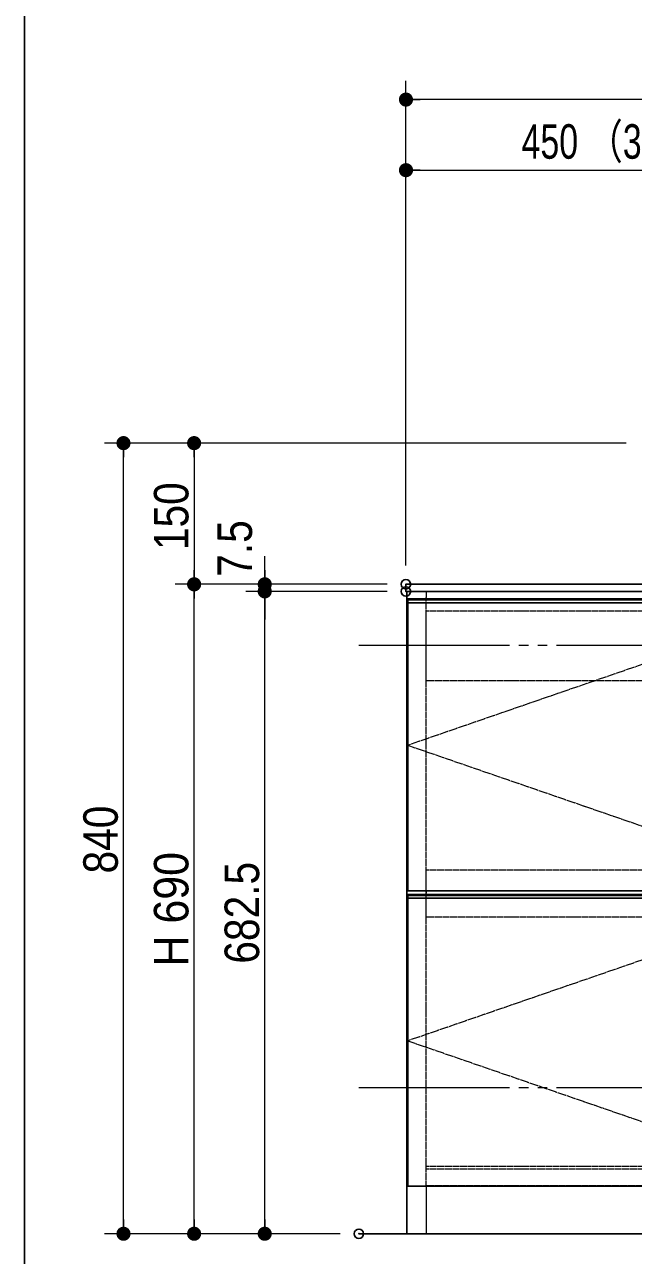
# Model space of a CAD drawing. Units: millimetres, scale not verified. Extents: x -6062 to 6062, y -3045 to 3045.
# Drawn here: x -2922 to -2276, y -2093 to -785 of the extents above; entities that cross this region are included whole.
import ezdxf
from ezdxf.enums import TextEntityAlignment as Align

# ---------------------------------------------------------------- set-up
doc = ezdxf.new("R2010")
doc.units = ezdxf.units.MM
doc.header["$LTSCALE"] = 20
doc.header["$PDMODE"] = 32
doc.header["$PDSIZE"] = 10
doc.linetypes.add('USER1', pattern=[1.11, 0.71, -0.4])
doc.linetypes.add('USER3', pattern=[10.5, 8, -0.5, 0.5, -0.5, 0.5, -0.5])
for name, color, linetype, lineweight in [('0-0_5ボウル・キャビネット', 7, 'Continuous', 15), ('0-2_1図面枠', 7, 'Continuous', 20), ('0-3_2寸法-2', 7, 'Continuous', 15), ('0-4_0', 7, 'Continuous', 25), ('0-6_2寸法-1', 7, 'Continuous', 15)]:
    doc.layers.add(name, color=color, linetype=linetype, lineweight=lineweight)
doc.layers.add('0-5_Defpoints', color=7, linetype='Continuous')
doc.styles.add('ＭＳ Ｐゴシック', font='')
doc.styles.get('ＭＳ Ｐゴシック').set_extended_font_data('MS PGothic')

# ---------------------------------------------------------------- blocks, each defined once
blk = doc.blocks.new('_Dot')
at = {"layer": '0-4_0'}
blk.add_line((-10, 0), (-20, 0), dxfattribs=at)
for points in [[(0, 0), (-10, 0), (-9.92, 1.25)], [(0, 0), (-9.92, -1.25), (-10, 0)], [(0, 0), (-9.92, 1.25), (-9.69, 2.49)], [(0, 0), (-9.69, -2.49), (-9.92, -1.25)], [(0, 0), (-9.69, 2.49), (-9.3, 3.68)], [(0, 0), (-9.3, -3.68), (-9.69, -2.49)], [(0, 0), (-9.3, 3.68), (-8.76, 4.82)], [(0, 0), (-8.76, -4.82), (-9.3, -3.68)], [(0, 0), (-8.76, 4.82), (-8.09, 5.88)], [(0, 0), (-8.09, -5.88), (-8.76, -4.82)], [(0, 0), (-8.09, 5.88), (-7.29, 6.85)], [(0, 0), (-7.29, -6.85), (-8.09, -5.88)], [(0, 0), (-7.29, 6.85), (-6.37, 7.71)], [(0, 0), (-6.37, -7.71), (-7.29, -6.85)], [(0, 0), (-6.37, 7.71), (-5.36, 8.44)], [(0, 0), (-5.36, -8.44), (-6.37, -7.71)], [(0, 0), (-5.36, 8.44), (-4.26, 9.05)], [(0, 0), (-4.26, -9.05), (-5.36, -8.44)], [(0, 0), (-4.26, 9.05), (-3.09, 9.51)], [(0, 0), (-3.09, -9.51), (-4.26, -9.05)], [(0, 0), (-3.09, 9.51), (-1.87, 9.82)], [(0, 0), (-1.87, -9.82), (-3.09, -9.51)], [(0, 0), (-1.87, 9.82), (-0.63, 9.98)], [(0, 0), (-0.63, -9.98), (-1.87, -9.82)], [(0, 0), (-0.63, 9.98), (0.63, 9.98)], [(0, 0), (0.63, -9.98), (-0.63, -9.98)], [(0, 0), (0.63, 9.98), (1.87, 9.82)], [(0, 0), (1.87, 9.82), (3.09, 9.51)], [(0, 0), (3.09, 9.51), (4.26, 9.05)], [(0, 0), (4.26, 9.05), (5.36, 8.44)], [(0, 0), (5.36, 8.44), (6.37, 7.71)], [(0, 0), (6.37, 7.71), (7.29, 6.85)], [(0, 0), (7.29, 6.85), (8.09, 5.88)], [(0, 0), (8.09, 5.88), (8.76, 4.82)], [(0, 0), (8.76, 4.82), (9.3, 3.68)], [(0, 0), (9.3, 3.68), (9.69, 2.49)], [(0, 0), (9.69, 2.49), (9.92, 1.25)], [(0, 0), (9.92, 1.25), (10, 0)], [(0, 0), (1.87, -9.82), (0.63, -9.98)], [(0, 0), (3.09, -9.51), (1.87, -9.82)], [(0, 0), (4.26, -9.05), (3.09, -9.51)], [(0, 0), (5.36, -8.44), (4.26, -9.05)], [(0, 0), (6.37, -7.71), (5.36, -8.44)], [(0, 0), (7.29, -6.85), (6.37, -7.71)], [(0, 0), (8.09, -5.88), (7.29, -6.85)], [(0, 0), (8.76, -4.82), (8.09, -5.88)], [(0, 0), (9.3, -3.68), (8.76, -4.82)], [(0, 0), (9.69, -2.49), (9.3, -3.68)], [(0, 0), (9.92, -1.25), (9.69, -2.49)], [(0, 0), (10, 0), (9.92, -1.25)]]:
    blk.add_solid(points, dxfattribs=at)
blk = doc.blocks.new('グループ-22')
at = {"layer": '0-2_1図面枠', "lineweight": 30}
blk.add_line((-22700, 41000), (-22700, -48600), dxfattribs=at)
blk = doc.blocks.new('グループ-29')
at = {"layer": '0-0_5ボウル・キャビネット', "linetype": 'USER1'}
for p, q in [((-14170, -34110), (-14170, -27880)), ((2970, -34110), (2970, -27880))]:
    blk.add_line(p, q, dxfattribs=at)
at = {"layer": '0-0_5ボウル・キャビネット'}
for p, q in [((-14170, -34110), (-14170, -34160)), ((2970, -34110), (2970, -34160))]:
    blk.add_line(p, q, dxfattribs=at)
blk = doc.blocks.new('グループ-30')
at = {"layer": '0-0_5ボウル・キャビネット', "linetype": 'USER1'}
for p, q in [((-14170, -40020), (2970, -40020)), ((2970, -40380), (-14170, -40380))]:
    blk.add_line(p, q, dxfattribs=at)
blk = doc.blocks.new('グループ-31')
at = {"layer": '0-0_5ボウル・キャビネット', "linetype": 'USER1'}
for p, q in [((-14170, -40390), (-14170, -34160)), ((2970, -40390), (2970, -34160)), ((-14170, -39962), (2970, -39962))]:
    blk.add_line(p, q, dxfattribs=at)
at = {"layer": '0-0_5ボウル・キャビネット'}
for p, q in [((-14170, -40390), (-14170, -41400)), ((2970, -40390), (2970, -41400))]:
    blk.add_line(p, q, dxfattribs=at)
blk.add_blockref('グループ-30', (0, 0), dxfattribs=at)
blk = doc.blocks.new('グループ-32')
at = {"layer": '0-0_5ボウル・キャビネット', "lineweight": 30}
blk.add_line((-14560, -34210), (3360, -34210), dxfattribs=at)
for points in [[(-14560, -34190), (3360, -34190), (3360, -34270), (-14560, -34270)], [(-14560, -34270), (3360, -34270), (3360, -40390), (-14560, -40390)]]:
    blk.add_lwpolyline(points, close=True, dxfattribs=at)
at = {"layer": '0-0_5ボウル・キャビネット', "linetype": 'USER3'}
blk.add_lwpolyline([(3360, -37300), (-5600, -34210), (-14560, -37300), (-5600, -40390)], close=True, dxfattribs=at)
blk = doc.blocks.new('グループ-33')
at = {"layer": '0-0_5ボウル・キャビネット', "lineweight": 30}
blk.add_line((-14560, -27930), (3360, -27930), dxfattribs=at)
for points in [[(-14560, -27910), (3360, -27910), (3360, -27990), (-14560, -27990)], [(-14560, -27990), (3360, -27990), (3360, -34110), (-14560, -34110)]]:
    blk.add_lwpolyline(points, close=True, dxfattribs=at)
at = {"layer": '0-0_5ボウル・キャビネット', "linetype": 'USER3'}
blk.add_lwpolyline([(3360, -31020), (-5600, -27930), (-14560, -31020), (-5600, -34110)], close=True, dxfattribs=at)
blk = doc.blocks.new('グループ-34')
at = {"layer": '0-0_5ボウル・キャビネット'}
for p, q in [((-14170, -27750), (-14170, -27880)), ((2970, -27750), (2970, -27880))]:
    blk.add_line(p, q, dxfattribs=at)
at = {"layer": '0-0_5ボウル・キャビネット', "lineweight": 30}
for points in [[(-14600, -27600), (3400, -27600), (3400, -27750), (-14600, -27750)], [(-14580, -27750), (3380, -27750), (3380, -41400), (-14580, -41400)]]:
    blk.add_lwpolyline(points, close=True, dxfattribs=at)
at = {"layer": '0-0_5ボウル・キャビネット', "linetype": 'USER1'}
for points in [[(-14170, -28160), (2970, -28160), (2970, -29650), (-14170, -29650)], [(-14170, -33670), (2970, -33670), (2970, -34670), (-14170, -34670)]]:
    blk.add_lwpolyline(points, close=True, dxfattribs=at)
at = {"layer": '0-0_5ボウル・キャビネット'}
for name in ['グループ-33', 'グループ-29', 'グループ-32', 'グループ-31']:
    blk.add_blockref(name, (0, 0), dxfattribs=at)

msp = doc.modelspace()

# ---------------------------------------------------------------- linework, layer by layer
at = {"layer": '0-0_5ボウル・キャビネット', "linetype": 'USER3'}
for p, q in [((-1567.5, -1445), (-2567.5, -1445)), ((-1567.5, -1915), (-2567.5, -1915))]:
    msp.add_line(p, q, dxfattribs=at)
at = {"layer": '0-0_5ボウル・キャビネット', "lineweight": 30}
msp.add_line((-2567.5, -2070), (-1567.5, -2070), dxfattribs=at)
at = {"layer": '0-3_2寸法-2'}
for p, q in [((-2667.5, -1364.99), (-2667.5, -1349.99)), ((-2537.5, -1380), (-2687.5, -1380)), ((-2667.5, -1387.5), (-2667.5, -1380)), ((-2537.5, -1387.5), (-2687.5, -1387.5)), ((-2667.5, -1402.51), (-2667.5, -1417.51))]:
    msp.add_line(p, q, dxfattribs=at)
at = {"layer": '0-5_Defpoints'}
for p in [(-2517.5, -865), (-2517.5, -940), (-2817.5, -1230), (-2742.5, -1230), (-2742.5, -1380), (-2667.5, -1380), (-2667.5, -1387.5), (-2517.5, -1380), (-2517.5, -1380), (-2517.5, -1387.5), (-2742.5, -2070), (-2667.5, -2070), (-2567.5, -2070)]:
    msp.add_point(p, dxfattribs=at)
at = {"layer": '0-6_2寸法-1'}
for p, q in [((-2517.5, -920), (-2517.5, -845)), ((-1632.51, -865), (-2502.49, -865)), ((-2517.5, -1360), (-2517.5, -920)), ((-2502.49, -940), (-2082.51, -940)), ((-2762.5, -1230), (-2837.5, -1230)), ((-2283.5, -1230), (-2762.5, -1230)), ((-2817.5, -2054.99), (-2817.5, -1245.01)), ((-2742.5, -1245.01), (-2742.5, -1364.99)), ((-2687.5, -1380), (-2762.5, -1380)), ((-2687.5, -1380), (-2762.5, -1380)), ((-2742.5, -2054.99), (-2742.5, -1395.01)), ((-2537.5, -1387.5), (-2687.5, -1387.5)), ((-2667.5, -2054.99), (-2667.5, -1402.51)), ((-2762.5, -2070), (-2837.5, -2070)), ((-2687.5, -2070), (-2762.5, -2070)), ((-2587.5, -2070), (-2687.5, -2070))]:
    msp.add_line(p, q, dxfattribs=at)

# ---------------------------------------------------------------- block references
at = {"layer": '0-0_5ボウル・キャビネット', "xscale": 0.05, "yscale": 0.05}
msp.add_blockref('グループ-34', (-1787.5, 0), dxfattribs=at)
at = {"layer": '0-2_1図面枠', "xscale": 0.05, "yscale": 0.05}
msp.add_blockref('グループ-22', (-1787.5, 0), dxfattribs=at)
at = {"layer": '0-3_2寸法-2', "xscale": 0.7503418, "yscale": 0.7503418}
for p, rotation in [((-2667.5, -1380), 270), ((-2667.5, -1387.5), 90)]:
    msp.add_blockref('_Dot', p, dxfattribs=dict(at, rotation=rotation))
at = {"layer": '0-6_2寸法-1', "xscale": 0.7503418, "yscale": 0.7503418}
for p, rotation in [((-2517.5, -865), 180), ((-2517.5, -940), 180), ((-2817.5, -1230), 90), ((-2742.5, -1230), 90), ((-2742.5, -1380), 270), ((-2742.5, -1380), 90), ((-2667.5, -1387.5), 90), ((-2817.5, -2070), 270), ((-2742.5, -2070), 270), ((-2667.5, -2070), 270)]:
    msp.add_blockref('_Dot', p, dxfattribs=dict(at, rotation=rotation))

# ---------------------------------------------------------------- texts
at = {"layer": '0-3_2寸法-2', "style": 'ＭＳ Ｐゴシック', "width": 0.9}
msp.add_text('7.5', height=36.69, rotation=90, dxfattribs=at).set_placement((-2669.98, -1371.95), align=Align.BOTTOM_LEFT)
at = {"layer": '0-6_2寸法-1', "style": 'ＭＳ Ｐゴシック', "width": 0.75}
msp.add_text('450 （375）', height=36.66, dxfattribs=at).set_placement((-2394.71, -938.81), align=Align.BOTTOM_LEFT)
at = {"layer": '0-6_2寸法-1', "style": 'ＭＳ Ｐゴシック'}
for s, height, width, p in [('150', 36.66, 0.9, (-2737.54, -1343.61)), ('840', 36.66, 0.9, (-2812.54, -1687.18)), ('H 690', 36.66, 0.95, (-2737.54, -1785.99)), ('682.5', 36.69, 0.9, (-2662.44, -1783.02))]:
    msp.add_text(s, height=height, rotation=90, dxfattribs=dict(at, width=width)).set_placement(p, align=Align.BOTTOM_LEFT)

doc.saveas('drawing.dxf')
